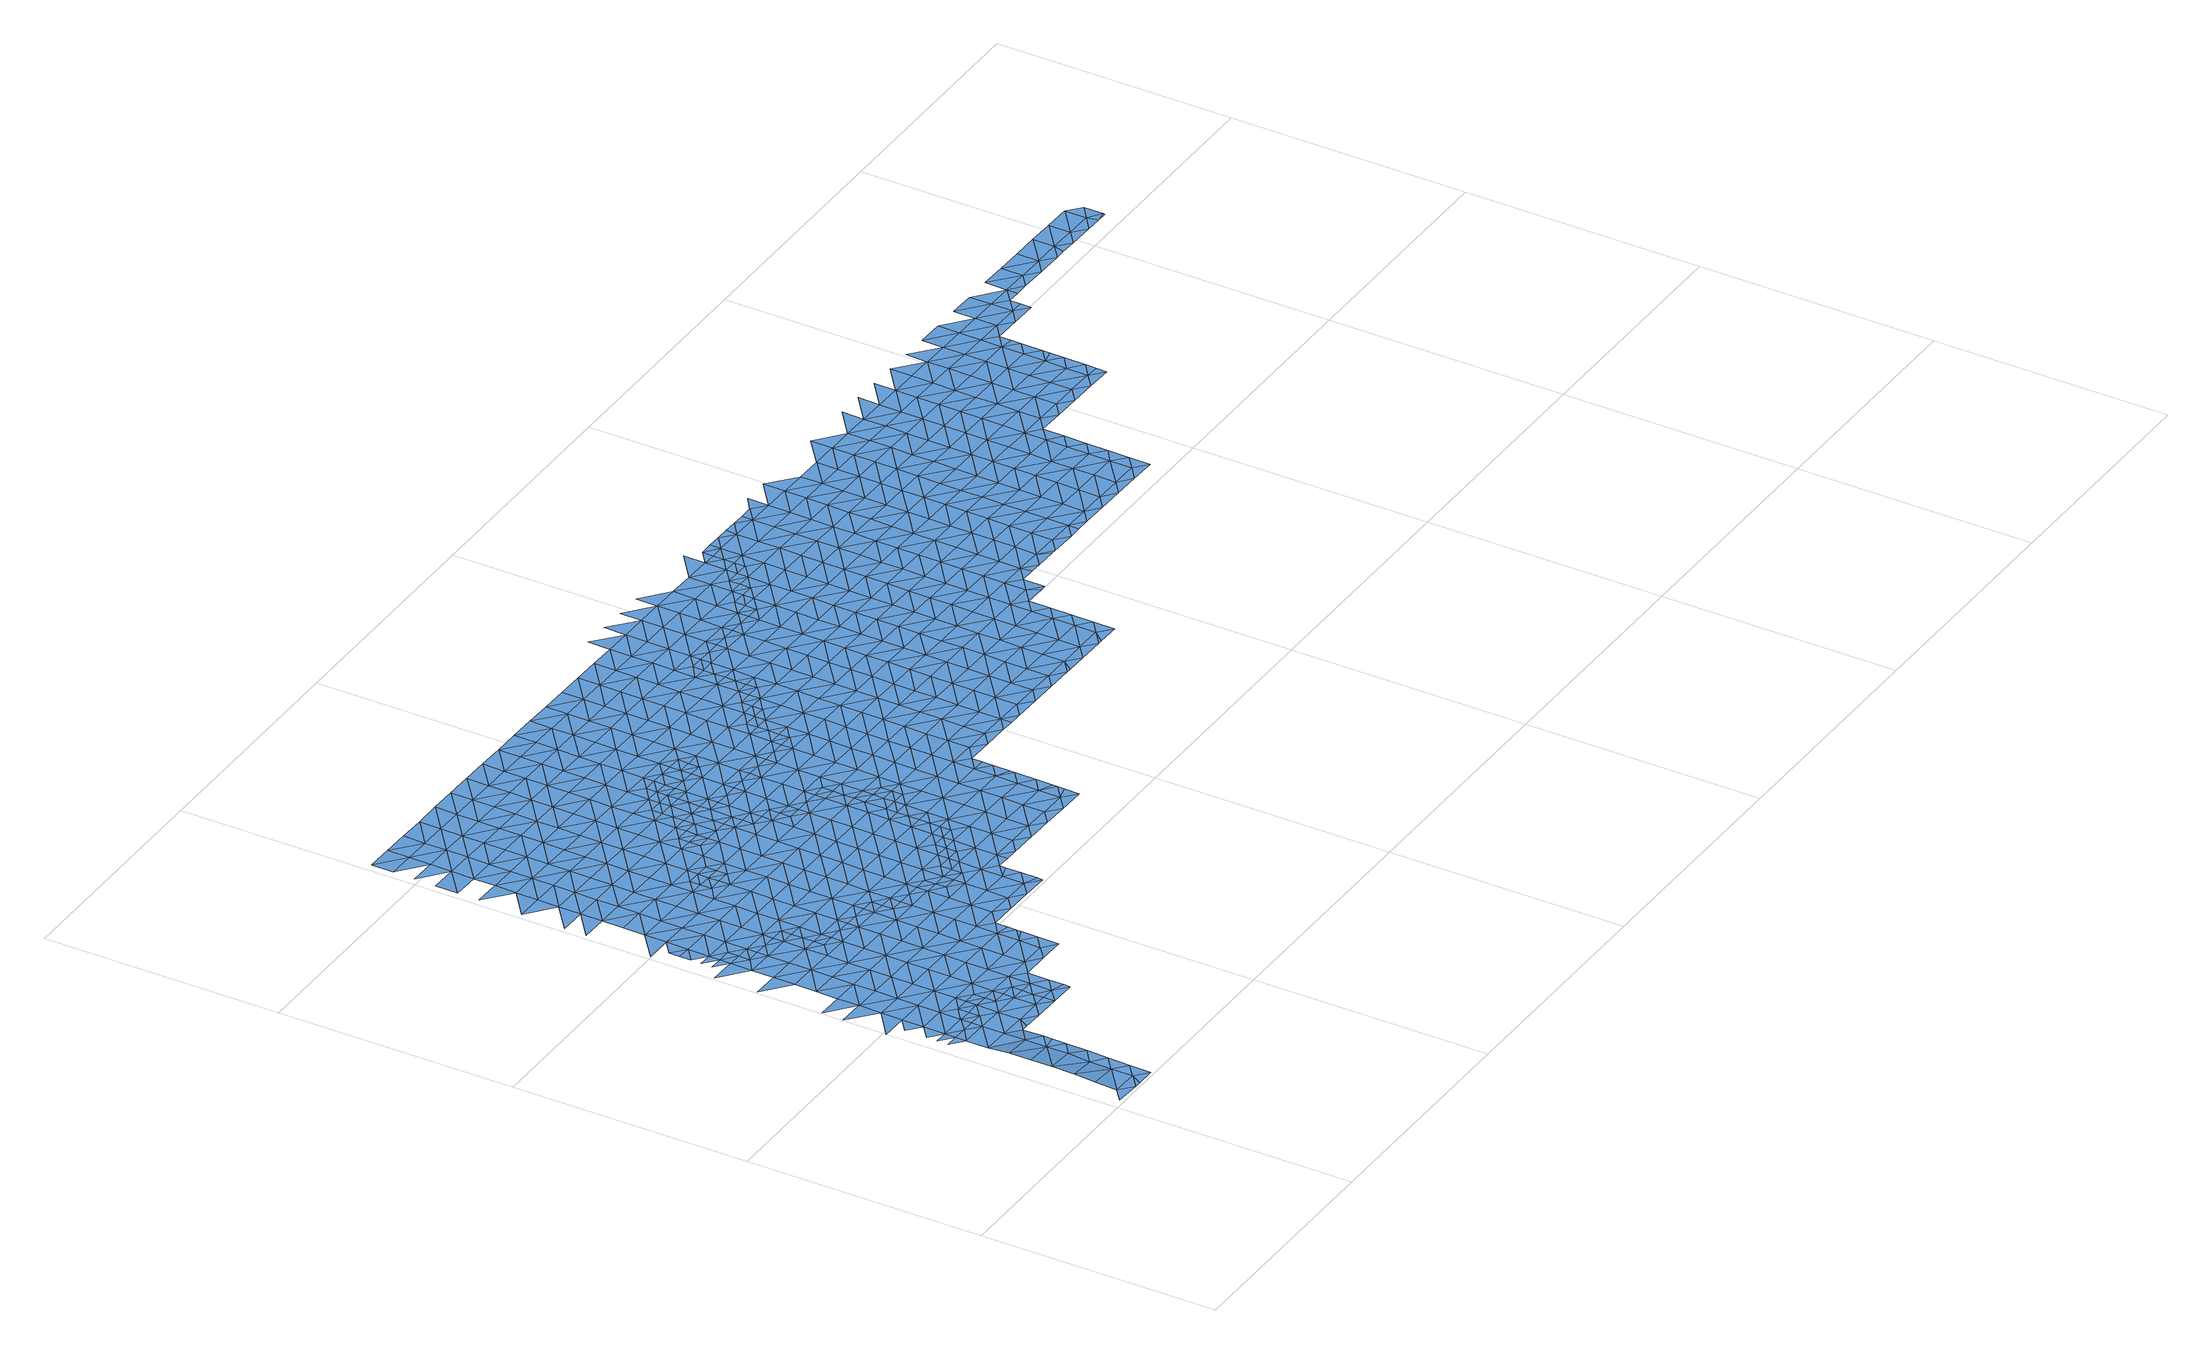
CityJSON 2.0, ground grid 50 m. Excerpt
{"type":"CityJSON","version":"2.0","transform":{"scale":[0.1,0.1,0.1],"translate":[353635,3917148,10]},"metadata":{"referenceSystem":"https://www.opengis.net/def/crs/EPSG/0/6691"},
"CityObjects":{
"waterbody1":{"type":"WaterBody","attributes":{"name":"8","class":"1140","function":"1","WaterBodyRiverFloodingRiskAttribute.description":"4","WaterBodyRiverFloodingRiskAttribute.rankOrg":"1","WaterBodyRiverFloodingRiskAttribute.adminType":"2","WaterBodyRiverFloodingRiskAttribute.scale":"L1"},"geometry":[{"type":"MultiSurface","lod":"1","boundaries":[[[0,1,2]],[[2,1,3]],[[4,3,1]],[[5,6,7]],[[5,2,6]],[[6,2,3]],[[7,8,9]],[[6,8,7]],[[4,10,3]],[[9,11,12]],[[13,3,10]],[[11,14,12]],[[6,3,13]],[[9,8,15]],[[16,6,13]],[[17,18,14]],[[8,6,16]],[[9,15,11]],[[11,17,14]],[[19,20,21]],[[22,8,16]],[[15,8,22]],[[17,23,18]],[[18,24,21]],[[11,15,25]],[[19,21,26]],[[15,22,25]],[[24,26,21]],[[25,27,11]],[[27,28,11]],[[24,18,23]],[[17,11,28]],[[29,23,17]],[[28,29,17]],[[30,26,24]],[[29,31,23]],[[32,24,23]],[[31,32,23]],[[33,31,29]],[[30,24,34]],[[34,24,32]],[[31,33,35]],[[36,34,32]],[[37,34,36]],[[38,37,36]],[[39,32,31]],[[39,31,35]],[[40,38,36]],[[36,32,41]],[[42,40,36]],[[39,43,32]],[[42,36,41]],[[42,44,40]],[[41,32,43]],[[35,45,39]],[[46,41,43]],[[47,43,39]],[[48,39,45]],[[47,39,48]],[[49,46,43]],[[47,50,43]],[[50,49,43]]]}]},
"waterbody2":{"type":"WaterBody","attributes":{"name":"8","class":"1140","function":"1","WaterBodyRiverFloodingRiskAttribute.description":"4","WaterBodyRiverFloodingRiskAttribute.rankOrg":"2","WaterBodyRiverFloodingRiskAttribute.adminType":"2","WaterBodyRiverFloodingRiskAttribute.scale":"L1"},"geometry":[{"type":"MultiSurface","lod":"1","boundaries":[[[51,19,52]],[[53,54,52]],[[19,26,52]],[[55,53,56]],[[57,56,58]],[[52,26,59]],[[30,59,26]],[[53,52,60]],[[61,58,62]],[[60,52,59]],[[60,63,53]],[[56,63,58]],[[64,65,62]],[[56,53,63]],[[30,34,59]],[[58,66,62]],[[37,38,59]],[[37,59,34]],[[60,59,38]],[[58,63,66]],[[62,67,64]],[[68,67,62]],[[64,67,69]],[[70,71,72]],[[60,73,63]],[[62,66,68]],[[60,38,74]],[[63,73,66]],[[69,75,72]],[[38,40,74]],[[73,60,74]],[[76,75,69]],[[69,67,76]],[[77,78,79]],[[40,44,74]],[[70,72,75]],[[70,80,78]],[[66,73,81]],[[68,66,82]],[[68,83,67]],[[84,85,79]],[[86,79,78]],[[44,87,74]],[[66,81,82]],[[88,44,42]],[[67,83,76]],[[80,70,75]],[[42,41,88]],[[89,86,78]],[[90,84,79]],[[80,89,78]],[[88,41,46]],[[73,74,87]],[[88,87,44]],[[90,79,86]],[[68,82,83]],[[76,91,75]],[[90,92,84]],[[87,93,73]],[[73,94,81]],[[46,49,88]],[[95,47,48]],[[48,45,95]],[[76,83,91]],[[96,86,89]],[[95,97,47]],[[73,93,94]],[[97,49,50]],[[98,75,91]],[[99,88,49]],[[80,100,89]],[[50,47,97]],[[82,81,101]],[[80,75,100]],[[95,45,102]],[[89,103,96]],[[87,88,99]],[[101,81,94]],[[101,104,82]],[[105,93,87]],[[83,104,91]],[[102,106,95]],[[75,98,100]],[[107,97,95]],[[99,49,97]],[[83,82,104]],[[106,107,95]],[[108,105,87]],[[89,109,103]],[[87,99,108]],[[93,110,94]],[[104,111,91]],[[107,112,97]],[[89,100,109]],[[97,112,99]],[[113,100,98]],[[105,110,93]],[[111,114,91]],[[114,113,98]],[[98,91,114]],[[115,103,109]],[[116,108,99]],[[101,94,110]],[[112,116,99]],[[117,118,100]],[[100,113,117]],[[101,119,104]],[[109,100,118]],[[118,120,109]],[[109,121,115]],[[120,121,109]],[[119,101,110]],[[104,122,111]],[[123,113,114]],[[124,116,112]],[[105,125,110]],[[126,104,119]],[[108,116,127]],[[105,108,125]],[[111,128,114]],[[108,127,125]],[[123,114,129]],[[104,126,122]],[[125,130,110]],[[119,110,130]],[[111,122,128]],[[131,116,124]],[[129,114,128]],[[127,116,132]],[[119,130,133]],[[126,119,134]],[[126,135,122]],[[136,129,128]],[[132,116,131]],[[125,137,130]],[[119,133,134]],[[125,127,137]],[[131,124,138]],[[128,139,136]],[[137,127,132]],[[135,126,134]],[[128,122,135]],[[140,139,128]],[[130,141,133]],[[138,142,131]],[[143,141,130]],[[132,131,142]],[[140,128,135]],[[130,137,143]],[[133,144,134]],[[145,137,132]],[[142,146,132]],[[132,146,145]],[[147,139,140]],[[148,140,135]],[[137,149,143]],[[150,137,145]],[[144,133,141]],[[135,134,144]],[[137,150,149]],[[151,148,135]],[[148,152,140]],[[140,153,147]],[[152,153,140]],[[149,154,143]],[[155,141,143]],[[135,144,151]],[[156,148,151]],[[157,154,149]],[[155,143,154]],[[144,141,155]],[[144,158,151]],[[156,151,159]],[[144,155,160]],[[161,155,154]],[[151,158,159]],[[157,161,154]],[[144,160,158]],[[162,160,155]],[[161,163,155]],[[164,159,158]],[[165,158,160]],[[163,162,155]],[[162,165,160]],[[166,164,158]],[[161,157,167]],[[166,158,165]],[[164,166,168]],[[161,169,163]],[[169,161,167]],[[170,165,162]],[[171,162,163]],[[170,162,172]],[[163,169,173]],[[174,175,176]],[[169,167,177]],[[174,178,179]],[[171,163,173]],[[172,162,171]],[[177,180,169]],[[174,176,178]],[[169,181,173]],[[182,179,178]],[[181,169,180]],[[176,183,178]],[[184,172,171]],[[181,185,173]],[[186,172,184]],[[186,187,188]],[[178,189,182]],[[183,189,178]],[[171,173,190]],[[187,186,184]],[[190,173,185]],[[191,171,190]],[[192,187,184]],[[191,193,171]],[[189,183,194]],[[183,195,194]],[[184,171,193]],[[191,190,196]],[[197,198,199]],[[198,189,194]],[[197,189,198]],[[195,200,194]],[[192,184,193]],[[201,202,203]],[[196,204,191]],[[203,199,205]],[[200,206,194]],[[194,206,198]],[[199,198,205]],[[207,208,209]],[[210,192,193]],[[209,192,210]],[[211,200,212]],[[201,203,205]],[[212,213,211]],[[211,213,214]],[[215,193,191]],[[216,217,198]],[[198,217,205]],[[207,209,210]],[[198,206,216]],[[211,218,200]],[[200,218,206]],[[219,201,205]],[[217,220,205]],[[191,204,221]],[[222,210,193]],[[214,223,211]],[[224,207,210]],[[225,206,218]],[[205,220,219]],[[215,222,193]],[[191,221,215]],[[226,227,228]],[[229,211,223]],[[221,204,230]],[[211,231,218]],[[232,225,218]],[[223,226,233]],[[229,231,211]],[[226,228,233]],[[224,210,222]],[[231,232,218]],[[229,223,233]],[[230,234,221]],[[228,235,233]],[[236,224,222]],[[237,224,236]],[[238,237,236]],[[215,221,234]],[[239,240,241]],[[234,242,215]],[[215,243,222]],[[241,238,239]],[[244,233,235]],[[233,245,229]],[[246,234,230]],[[247,232,231]],[[238,236,239]],[[222,243,236]],[[248,244,235]],[[249,240,250]],[[249,251,252]],[[229,253,231]],[[231,254,247]],[[240,239,250]],[[215,242,243]],[[245,253,229]],[[251,249,250]],[[233,244,245]],[[243,255,236]],[[236,256,239]],[[253,254,231]],[[248,257,244]],[[258,234,246]],[[259,260,261]],[[259,262,263]],[[250,264,251]],[[250,239,256]],[[259,261,262]],[[236,255,256]],[[257,265,244]],[[242,234,266]],[[242,267,243]],[[244,268,245]],[[269,258,246]],[[270,254,253]],[[271,263,272]],[[266,234,258]],[[263,262,272]],[[257,271,272]],[[250,273,264]],[[261,274,262]],[[272,265,257]],[[243,275,255]],[[250,256,273]],[[253,276,270]],[[267,242,266]],[[267,275,243]],[[268,244,265]],[[253,245,268]],[[255,275,256]],[[277,262,274]],[[278,276,253]],[[279,264,280]],[[264,273,280]],[[274,279,280]],[[272,262,277]],[[281,265,272]],[[278,253,268]],[[275,282,256]],[[256,283,273]],[[277,274,280]],[[266,258,284]],[[258,269,284]],[[283,280,273]],[[272,277,281]],[[285,276,278]],[[267,266,286]],[[287,275,267]],[[268,265,288]],[[256,282,283]],[[289,277,280]],[[266,284,286]],[[288,265,281]],[[290,278,268]],[[283,291,280]],[[284,269,292]],[[278,293,285]],[[287,267,286]],[[275,294,282]],[[287,294,275]],[[292,295,284]],[[277,296,281]],[[268,288,297]],[[289,280,291]],[[289,296,277]],[[286,284,298]],[[290,268,297]],[[298,284,295]],[[282,299,283]],[[293,278,290]],[[300,286,298]],[[301,286,300]],[[287,286,301]],[[302,291,283]],[[282,294,303]],[[288,281,304]],[[301,305,287]],[[306,293,290]],[[299,302,283]],[[304,281,296]],[[294,287,305]],[[282,303,299]],[[307,289,291]],[[308,290,297]],[[297,288,309]],[[310,294,305]],[[302,307,291]],[[309,288,304]],[[311,294,310]],[[303,294,311]],[[306,290,312]],[[289,313,296]],[[314,303,311]],[[308,297,309]],[[299,303,315]],[[315,303,314]],[[316,304,296]],[[312,290,308]],[[317,302,299]],[[289,307,313]],[[318,299,315]],[[304,319,309]],[[320,312,308]],[[321,312,320]],[[316,296,313]],[[322,321,320]],[[323,308,309]],[[302,324,307]],[[325,322,320]],[[326,322,325]],[[319,304,316]],[[299,318,317]],[[327,326,328]],[[307,329,313]],[[328,326,325]],[[318,315,330]],[[323,309,319]],[[331,325,320]],[[302,317,324]],[[332,316,313]],[[320,308,331]],[[333,328,325]],[[334,317,318]],[[307,324,329]],[[335,319,316]],[[308,323,331]],[[332,313,329]],[[318,330,334]],[[336,323,319]],[[337,325,331]],[[333,325,337]],[[338,339,317]],[[335,316,332]],[[336,331,323]],[[338,317,334]],[[330,340,334]],[[324,317,339]],[[341,342,343]],[[342,333,337]],[[341,333,342]],[[329,324,339]],[[344,332,329]],[[319,335,336]],[[345,343,342]],[[340,346,334]],[[337,347,342]],[[329,339,344]],[[331,336,348]],[[337,331,347]],[[342,349,345]],[[338,334,346]],[[338,350,339]],[[351,332,344]],[[352,346,340]],[[331,348,347]],[[335,332,353]],[[354,349,342]],[[355,344,339]],[[353,332,351]],[[336,335,353]],[[350,338,346]],[[342,347,354]],[[356,346,352]],[[348,336,357]],[[355,339,350]],[[354,358,349]],[[355,359,344]],[[336,353,357]],[[360,358,361]],[[360,349,358]],[[351,344,359]],[[356,362,346]],[[347,348,363]],[[358,364,361]],[[351,365,353]],[[348,357,363]],[[364,366,367]],[[367,361,364]],[[362,368,346]],[[354,347,369]],[[370,355,350]],[[350,346,368]],[[351,359,371]],[[347,363,369]],[[372,366,364]],[[373,366,372]],[[365,374,353]],[[351,371,365]],[[356,375,362]],[[376,354,369]],[[377,373,378]],[[358,379,364]],[[357,353,374]],[[378,373,372]],[[358,354,379]],[[370,350,368]],[[354,376,379]],[[359,355,380]],[[359,381,371]],[[363,357,382]],[[364,383,372]],[[372,384,378]],[[380,355,370]],[[382,357,374]],[[362,385,368]],[[386,383,364]],[[385,362,375]],[[369,363,387]],[[364,379,386]],[[381,359,380]],[[387,388,369]],[[389,370,368]],[[363,382,387]],[[365,371,390]],[[384,372,383]],[[376,369,388]],[[376,391,379]],[[388,391,376]],[[371,381,390]],[[368,385,392]],[[379,391,386]],[[374,365,393]],[[385,375,394]],[[395,384,383]],[[389,368,392]],[[380,370,389]],[[393,396,374]],[[397,381,380]],[[365,390,393]],[[398,387,382]],[[389,399,380]],[[382,374,396]],[[386,400,383]],[[394,401,385]],[[396,398,382]],[[385,401,392]],[[381,397,390]],[[395,383,402]],[[387,403,388]],[[386,391,404]],[[398,403,387]],[[403,391,388]],[[380,399,397]],[[383,400,402]],[[401,405,392]],[[392,406,389]],[[386,404,400]],[[397,407,390]],[[393,390,407]],[[394,408,401]],[[389,409,399]],[[391,410,404]],[[411,402,400]],[[406,392,405]],[[396,393,412]],[[412,393,407]],[[396,413,398]],[[410,391,403]],[[414,411,400]],[[409,389,406]],[[408,415,401]],[[416,407,397]],[[400,404,417]],[[398,418,403]],[[397,399,416]],[[396,412,413]],[[413,418,398]],[[404,410,417]],[[405,401,415]],[[419,415,408]],[[416,399,409]],[[420,410,403]],[[400,421,414]],[[405,422,406]],[[400,417,421]],[[423,415,419]],[[424,405,415]],[[425,407,416]],[[412,407,426]],[[412,427,413]],[[403,418,420]],[[410,428,417]],[[429,414,421]],[[409,406,422]],[[426,427,412]],[[405,424,422]],[[407,425,426]],[[409,430,416]],[[413,431,418]],[[410,420,432]],[[417,433,421]],[[427,431,413]],[[428,433,417]],[[416,430,425]],[[429,421,434]],[[409,422,435]],[[410,432,428]],[[418,436,420]],[[424,415,437]],[[415,423,437]],[[438,426,425]],[[409,435,430]],[[421,433,434]],[[437,439,424]],[[420,440,432]],[[422,424,439]],[[441,435,422]],[[442,427,426]],[[436,440,420]],[[423,443,437]],[[418,431,436]],[[425,430,438]],[[432,444,428]],[[445,434,446]],[[445,447,448]],[[449,431,427]],[[441,422,439]],[[434,433,446]],[[442,426,438]],[[441,450,435]],[[428,444,433]],[[442,449,427]],[[447,445,446]],[[443,451,437]],[[452,438,430]],[[431,453,436]],[[432,440,444]],[[430,435,452]],[[454,451,443]],[[452,435,450]],[[439,437,455]],[[447,446,456]],[[452,457,438]],[[438,458,442]],[[431,449,453]],[[459,456,446]],[[433,444,460]],[[446,433,459]],[[461,451,454]],[[437,451,455]],[[440,436,462]],[[459,433,460]],[[441,439,463]],[[436,453,462]],[[462,464,440]],[[463,439,455]],[[450,441,463]],[[444,440,464]],[[438,457,458]],[[463,465,450]],[[466,455,451]],[[444,467,460]],[[459,468,456]],[[449,442,469]],[[468,470,471]],[[471,456,468]],[[451,461,466]],[[442,458,469]],[[467,444,464]],[[452,450,472]],[[452,473,457]],[[453,449,474]],[[466,475,455]],[[455,475,463]],[[476,470,468]],[[472,450,465]],[[472,473,452]],[[474,477,453]],[[478,479,460]],[[457,473,458]],[[449,469,474]],[[480,465,463]],[[462,453,477]],[[460,467,478]],[[459,460,479]],[[459,481,468]],[[480,463,475]],[[477,482,462]],[[479,481,459]],[[458,483,469]],[[476,468,484]],[[464,462,482]],[[481,484,468]],[[485,465,480]],[[486,474,469]],[[482,487,464]],[[472,465,485]],[[483,458,473]],[[467,464,487]],[[486,469,483]],[[488,472,485]],[[472,489,473]],[[481,490,484]],[[478,467,491]],[[478,492,479]],[[493,484,490]],[[477,474,494]],[[495,493,490]],[[494,474,486]],[[477,496,482]],[[467,487,491]],[[473,497,483]],[[494,496,477]],[[498,499,500]],[[479,501,481]],[[498,495,490]],[[500,495,498]],[[472,488,489]],[[485,502,488]],[[482,503,487]],[[478,491,492]],[[481,501,490]],[[496,503,482]],[[504,499,498]],[[502,505,488]],[[473,489,497]],[[506,491,487]],[[479,492,501]],[[486,483,507]],[[508,498,490]],[[488,509,489]],[[507,483,497]],[[507,510,486]],[[511,506,487]],[[488,505,509]],[[511,487,503]],[[504,498,512]],[[494,486,510]],[[490,501,513]],[[514,497,489]],[[509,514,489]],[[490,513,508]],[[496,494,515]],[[512,498,508]],[[492,491,516]],[[517,507,497]],[[515,494,510]],[[501,492,516]],[[518,514,509]],[[519,511,503]],[[491,506,516]],[[501,520,513]],[[503,496,521]],[[516,520,501]],[[522,512,508]],[[521,519,503]],[[519,506,511]],[[517,497,514]],[[496,515,521]],[[517,523,507]],[[524,514,518]],[[510,507,523]],[[525,526,513]],[[527,515,510]],[[522,508,528]],[[525,513,520]],[[506,529,516]],[[508,513,526]],[[524,530,514]],[[527,521,515]],[[531,517,514]],[[532,510,523]],[[508,526,528]],[[506,519,533]],[[530,531,514]],[[527,510,532]],[[529,506,533]],[[520,516,529]],[[521,534,519]],[[520,535,525]],[[529,535,520]],[[536,528,526]],[[524,537,530]],[[538,532,523]],[[539,526,525]],[[519,540,533]],[[523,517,541]],[[521,527,534]],[[534,540,519]],[[535,539,525]],[[542,536,526]],[[541,517,531]],[[537,543,530]],[[533,544,529]],[[538,523,541]],[[527,532,538]],[[545,533,540]],[[546,530,543]],[[530,547,531]],[[548,526,539]],[[542,526,548]],[[534,527,549]],[[544,533,545]],[[549,527,538]],[[535,529,550]],[[535,551,539]],[[547,530,546]],[[552,542,548]],[[547,553,531]],[[550,529,544]],[[550,551,535]],[[554,538,541]],[[543,555,546]],[[541,531,553]],[[556,548,539]],[[534,549,557]],[[540,534,558]],[[553,554,541]],[[558,534,557]],[[545,540,558]],[[559,544,545]],[[551,556,539]],[[538,560,549]],[[561,547,546]],[[562,557,549]],[[544,563,550]],[[545,558,559]],[[560,538,554]],[[546,555,561]],[[547,564,553]],[[565,551,550]],[[566,561,555]],[[567,548,556]],[[568,558,557]],[[563,544,559]],[[563,565,550]],[[569,556,551]],[[549,560,562]],[[547,561,564]],[[558,570,559]],[[565,569,551]],[[554,553,571]],[[568,557,562]],[[568,570,558]],[[561,566,572]],[[554,573,560]],[[574,567,556]],[[575,563,559]],[[553,564,571]],[[569,574,556]],[[576,564,561]],[[572,576,561]],[[573,554,571]],[[560,577,562]],[[563,578,565]],[[579,571,564]],[[575,559,570]],[[565,578,569]],[[560,573,577]],[[568,562,580]],[[579,564,576]],[[572,581,576]],[[563,575,578]],[[562,577,580]],[[580,582,568]],[[568,583,570]],[[573,571,584]],[[584,571,579]],[[584,585,573]],[[569,578,586]],[[574,569,587]],[[577,573,585]],[[581,588,576]],[[589,580,577]],[[587,569,586]],[[568,582,583]],[[585,589,577]],[[575,570,590]],[[575,591,578]],[[592,584,579]],[[570,583,590]],[[579,576,593]],[[578,594,586]],[[595,588,581]],[[593,576,588]],[[582,580,596]],[[591,575,590]],[[584,597,585]],[[580,589,596]],[[586,598,587]],[[592,579,593]],[[583,582,599]],[[594,578,591]],[[594,598,586]],[[599,582,596]],[[599,600,583]],[[590,583,600]],[[584,592,597]],[[588,601,593]],[[589,585,602]],[[590,603,591]],[[604,601,588]],[[588,595,604]],[[603,594,591]],[[585,597,602]],[[605,587,598]],[[593,606,592]],[[596,589,607]],[[590,600,608]],[[607,589,602]],[[592,606,597]],[[599,609,600]],[[590,608,603]],[[594,610,598]],[[599,596,609]],[[603,610,594]],[[604,595,611]],[[606,593,601]],[[612,602,597]],[[609,596,607]],[[613,608,600]],[[605,598,614]],[[602,615,607]],[[613,600,609]],[[616,604,611]],[[604,617,601]],[[618,603,608]],[[597,606,612]],[[614,598,610]],[[601,617,606]],[[618,610,603]],[[615,602,612]],[[619,609,607]],[[620,608,613]],[[617,604,616]],[[618,608,620]],[[606,621,612]],[[622,607,615]],[[611,623,616]],[[617,621,606]],[[609,624,613]],[[619,607,622]],[[614,610,625]],[[612,626,615]],[[627,617,616]],[[610,618,625]],[[625,628,614]],[[616,623,627]],[[609,619,624]],[[612,621,629]],[[620,613,630]],[[620,631,618]],[[617,632,621]],[[630,613,624]],[[612,629,626]],[[617,627,632]],[[622,633,619]],[[614,628,634]],[[622,615,633]],[[621,635,629]],[[625,618,631]],[[615,626,633]],[[621,632,635]],[[620,630,631]],[[619,636,624]],[[635,637,629]],[[629,637,626]],[[638,636,619]],[[628,625,639]],[[638,619,633]],[[640,630,624]],[[639,625,631]],[[639,641,628]],[[626,642,633]],[[641,643,628]],[[626,637,642]],[[630,644,631]],[[640,624,636]],[[642,645,633]],[[646,638,633]],[[631,647,639]],[[644,630,640]],[[644,647,631]],[[638,646,636]],[[648,641,639]],[[633,645,646]],[[642,649,645]],[[646,650,636]],[[640,636,650]],[[651,644,640]],[[648,639,647]],[[649,652,645]],[[653,646,645]],[[651,640,650]],[[644,654,647]],[[641,648,655]],[[651,654,644]],[[653,650,646]],[[656,648,647]],[[657,652,649]],[[653,645,652]],[[653,658,650]],[[647,654,656]],[[659,660,648]],[[651,661,654]],[[659,648,656]],[[651,650,661]],[[662,653,652]],[[661,650,658]],[[657,662,652]],[[661,663,654]],[[654,664,656]],[[665,658,653]],[[662,665,653]],[[656,666,659]],[[664,654,663]],[[664,666,656]],[[666,660,659]],[[657,667,662]],[[665,668,658]],[[661,658,669]],[[669,658,668]],[[670,664,663]],[[671,662,667]],[[663,661,670]],[[665,662,671]],[[670,661,669]],[[665,672,668]],[[673,669,668]],[[666,664,674]],[[675,676,666]],[[667,677,671]],[[665,671,672]],[[664,670,674]],[[678,670,669]],[[675,666,674]],[[668,672,673]],[[677,679,671]],[[680,672,671]],[[681,669,673]],[[680,671,679]],[[682,673,672]],[[680,682,672]],[[674,670,678]],[[683,675,674]],[[669,681,678]],[[684,681,673]],[[685,684,673]],[[685,673,682]],[[686,687,675]],[[683,674,678]],[[688,678,681]],[[684,688,681]],[[686,675,683]],[[689,683,678]],[[690,678,688]],[[691,687,686]],[[678,690,689]],[[692,686,683]],[[692,683,689]],[[693,691,686]],[[693,686,692]],[[689,694,692]],[[692,695,693]],[[695,692,694]],[[696,697,693]],[[693,695,696]],[[695,694,698]],[[699,697,696]],[[698,700,695]],[[696,695,701]],[[701,695,700]],[[699,696,702]],[[696,701,702]],[[701,703,702]],[[702,703,704]],[[704,705,702]],[[706,702,705]],[[707,705,704]],[[708,706,705]],[[709,708,705]],[[709,705,707]],[[710,709,707]],[[711,708,709]],[[710,712,709]],[[709,713,711]],[[714,712,710]],[[709,712,713]],[[712,714,715]],[[716,712,715]],[[712,717,713]],[[716,717,712]],[[715,718,716]],[[719,716,718]],[[716,720,717]],[[719,720,716]],[[719,718,721]],[[719,721,722]],[[723,720,719]],[[722,721,724]],[[719,722,723]]]}]},
"waterbody3":{"type":"WaterBody","attributes":{"name":"8","class":"1140","function":"1","WaterBodyRiverFloodingRiskAttribute.description":"4","WaterBodyRiverFloodingRiskAttribute.rankOrg":"1","WaterBodyRiverFloodingRiskAttribute.adminType":"2","WaterBodyRiverFloodingRiskAttribute.scale":"L1"},"geometry":[{"type":"MultiSurface","lod":"1","boundaries":[[[725,84,726]],[[727,728,729]],[[728,726,729]],[[730,727,729]],[[84,92,726]],[[729,731,730]],[[732,733,731]],[[92,734,726]],[[735,92,90]],[[726,736,729]],[[90,86,735]],[[735,86,96]],[[735,734,92]],[[729,736,731]],[[96,103,735]],[[726,734,736]],[[731,737,732]],[[738,734,735]],[[103,738,735]],[[739,740,741]],[[737,731,736]],[[732,742,743]],[[744,742,732]],[[744,732,737]],[[745,739,746]],[[734,747,736]],[[103,115,738]],[[741,743,742]],[[748,734,738]],[[736,747,737]],[[749,750,746]],[[741,751,739]],[[113,123,117]],[[115,121,738]],[[734,748,747]],[[752,750,749]],[[741,742,753]],[[118,117,754]],[[117,123,754]],[[744,737,755]],[[121,756,738]],[[754,757,118]],[[751,758,739]],[[759,748,738]],[[755,737,747]],[[741,753,751]],[[120,118,757]],[[760,761,752]],[[746,739,758]],[[746,762,749]],[[121,120,757]],[[123,129,754]],[[756,759,738]],[[763,753,742]],[[757,756,121]],[[764,747,748]],[[765,766,767]],[[744,755,768]],[[742,744,763]],[[749,769,752]],[[770,767,766]],[[763,744,768]],[[747,764,755]],[[746,758,762]],[[763,771,753]],[[753,772,751]],[[773,774,754]],[[774,756,757]],[[766,775,776]],[[754,129,773]],[[771,772,753]],[[748,759,764]],[[769,749,762]],[[760,752,769]],[[777,765,760]],[[757,754,774]],[[751,772,758]],[[755,778,768]],[[773,129,136]],[[769,777,760]],[[779,778,755]],[[778,763,768]],[[756,780,759]],[[781,782,783]],[[784,762,758]],[[755,764,779]],[[785,766,765]],[[783,782,775]],[[772,786,758]],[[777,787,765]],[[136,139,773]],[[783,788,781]],[[789,771,763]],[[790,756,774]],[[784,769,762]],[[787,785,765]],[[759,791,764]],[[139,792,773]],[[756,790,780]],[[784,758,786]],[[764,791,779]],[[789,763,778]],[[773,793,774]],[[794,783,775]],[[795,777,769]],[[789,796,771]],[[771,797,772]],[[784,798,769]],[[775,766,794]],[[791,759,780]],[[796,797,771]],[[774,793,790]],[[147,792,139]],[[798,795,769]],[[778,779,799]],[[795,787,777]],[[794,766,785]],[[800,786,772]],[[801,788,783]],[[802,789,778]],[[803,778,799]],[[773,792,793]],[[797,800,772]],[[800,784,786]],[[799,779,804]],[[790,805,780]],[[779,791,804]],[[778,803,802]],[[801,783,794]],[[147,153,792]],[[787,806,785]],[[801,807,788]],[[808,791,780]],[[809,806,787]],[[810,796,789]],[[790,793,811]],[[784,812,798]],[[809,787,795]],[[813,789,802]],[[814,794,785]],[[799,804,815]],[[805,808,780]],[[156,816,148]],[[790,811,805]],[[152,816,153]],[[817,792,153]],[[152,148,816]],[[818,795,798]],[[804,819,815]],[[784,800,812]],[[793,792,817]],[[794,820,801]],[[813,802,821]],[[804,791,808]],[[810,789,813]],[[797,796,810]],[[822,811,793]],[[814,785,806]],[[823,800,797]],[[817,153,816]],[[824,809,795]],[[798,812,825]],[[156,159,816]],[[826,822,793]],[[801,827,807]],[[804,828,819]],[[821,829,813]],[[830,805,811]],[[828,804,808]],[[793,817,826]],[[831,812,800]],[[798,825,818]],[[809,824,806]],[[797,810,832]],[[794,814,820]],[[816,833,817]],[[823,831,800]],[[829,834,813]],[[831,825,812]],[[824,795,818]],[[797,832,823]],[[827,801,820]],[[805,835,808]],[[836,837,829]],[[806,838,814]],[[836,819,837]],[[819,828,837]],[[816,159,833]],[[830,835,805]],[[839,826,817]],[[811,822,830]],[[808,835,828]],[[840,818,825]],[[837,834,829]],[[833,841,817]],[[842,832,810]],[[838,806,824]],[[810,813,843]],[[844,820,814]],[[159,164,833]],[[845,822,826]],[[813,834,843]],[[846,844,814]],[[832,842,823]],[[835,847,828]],[[828,848,837]],[[846,814,838]],[[825,831,840]],[[164,168,833]],[[818,849,824]],[[839,845,826]],[[820,850,827]],[[817,841,839]],[[851,849,818]],[[810,843,842]],[[822,852,830]],[[844,850,820]],[[851,818,840]],[[837,853,834]],[[848,828,847]],[[854,841,833]],[[166,165,170]],[[855,168,166]],[[838,824,849]],[[843,834,175]],[[856,823,842]],[[830,857,835]],[[858,840,831]],[[838,859,846]],[[831,823,860]],[[166,170,855]],[[833,168,861]],[[857,847,835]],[[174,179,843]],[[843,179,842]],[[174,843,175]],[[822,845,852]],[[860,858,831]],[[858,851,840]],[[837,848,853]],[[823,856,860]],[[175,834,853]],[[168,855,861]],[[170,172,855]],[[854,862,841]],[[838,849,859]],[[857,830,852]],[[833,861,854]],[[179,863,842]],[[839,841,862]],[[839,864,845]],[[865,866,846]],[[867,856,842]],[[176,175,853]],[[186,188,855]],[[855,188,861]],[[868,850,844]],[[851,869,849]],[[855,172,186]],[[846,859,865]],[[844,846,866]],[[870,871,847]],[[863,867,842]],[[870,847,857]],[[845,872,852]],[[856,867,860]],[[848,847,871]],[[853,183,176]],[[851,858,873]],[[864,839,862]],[[188,874,861]],[[863,179,182]],[[861,875,854]],[[852,876,857]],[[851,873,869]],[[853,848,877]],[[859,878,865]],[[844,866,868]],[[867,879,860]],[[874,875,861]],[[859,849,878]],[[872,845,864]],[[872,876,852]],[[877,848,871]],[[853,877,183]],[[880,862,854]],[[182,189,863]],[[879,881,860]],[[857,876,870]],[[882,873,858]],[[849,869,878]],[[874,188,187]],[[865,883,866]],[[858,860,881]],[[189,197,863]],[[197,199,863]],[[863,199,867]],[[884,864,862]],[[885,871,870]],[[882,869,873]],[[195,183,877]],[[886,868,866]],[[202,879,867]],[[880,884,862]],[[865,878,883]],[[187,209,874]],[[871,213,877]],[[203,202,867]],[[854,875,880]],[[882,858,881]],[[867,199,203]],[[208,875,874]],[[870,876,887]],[[200,195,877]],[[209,187,192]],[[888,866,883]],[[209,208,874]],[[212,200,877]],[[885,870,887]],[[871,885,213]],[[212,877,213]],[[889,876,872]],[[890,891,869]],[[872,864,892]],[[879,893,881]],[[890,869,882]],[[866,888,886]],[[893,879,202]],[[878,869,891]],[[878,894,883]],[[892,864,884]],[[895,887,876]],[[896,875,208]],[[214,213,885]],[[889,872,892]],[[893,202,201]],[[885,887,227]],[[897,890,882]],[[880,875,898]],[[888,883,894]],[[899,881,893]],[[878,891,894]],[[896,208,207]],[[900,886,888]],[[882,881,897]],[[898,875,896]],[[226,223,885]],[[226,885,227]],[[901,892,884]],[[214,885,223]],[[876,889,895]],[[201,902,893]],[[227,887,895]],[[884,880,903]],[[881,899,897]],[[890,904,891]],[[216,905,217]],[[906,888,894]],[[216,206,905]],[[903,880,898]],[[207,237,896]],[[902,201,219]],[[206,225,905]],[[905,907,217]],[[900,888,906]],[[899,893,908]],[[228,227,895]],[[220,907,219]],[[237,207,224]],[[237,238,896]],[[893,902,908]],[[220,217,907]],[[890,897,904]],[[904,909,891]],[[891,910,894]],[[901,884,903]],[[911,895,889]],[[898,896,238]],[[225,232,905]],[[910,906,894]],[[889,892,911]],[[240,903,898]],[[235,228,895]],[[241,240,898]],[[899,912,897]],[[219,907,913]],[[911,892,901]],[[898,238,241]],[[914,912,899]],[[910,891,909]],[[899,908,914]],[[915,235,895]],[[916,904,897]],[[917,914,908]],[[918,905,232]],[[919,913,907]],[[920,900,906]],[[249,252,903]],[[903,252,901]],[[903,240,249]],[[915,895,911]],[[912,916,897]],[[921,920,906]],[[247,918,232]],[[904,916,909]],[[907,905,922]],[[252,260,901]],[[906,910,921]],[[922,905,918]],[[911,901,260]],[[917,923,914]],[[248,235,915]],[[919,907,922]],[[259,263,911]],[[911,263,915]],[[259,911,260]],[[247,254,918]],[[923,924,914]],[[271,248,915]],[[925,921,910]],[[914,924,912]],[[926,909,916]],[[260,252,927]],[[928,919,922]],[[910,909,925]],[[252,251,927]],[[915,263,271]],[[271,257,248]],[[254,929,918]],[[261,260,927]],[[909,926,925]],[[930,928,922]],[[912,931,916]],[[251,279,927]],[[924,923,932]],[[264,279,251]],[[279,261,927]],[[920,921,933]],[[270,929,254]],[[934,930,922]],[[922,918,934]],[[912,924,935]],[[921,925,933]],[[932,936,924]],[[926,916,931]],[[918,929,934]],[[274,261,279]],[[912,935,931]],[[937,925,926]],[[920,933,938]],[[270,276,929]],[[936,939,924]],[[934,940,930]],[[941,926,931]],[[942,940,936]],[[942,930,940]],[[925,943,933]],[[935,924,939]],[[276,944,929]],[[937,943,925]],[[929,944,934]],[[940,939,936]],[[926,941,937]],[[933,943,938]],[[285,944,276]],[[944,945,934]],[[934,946,940]],[[935,939,947]],[[931,935,948]],[[945,946,934]],[[948,949,931]],[[940,946,939]],[[935,947,948]],[[941,949,937]],[[941,931,949]],[[938,943,950]],[[285,293,944]],[[946,951,939]],[[949,952,937]],[[951,953,939]],[[293,954,944]],[[952,955,937]],[[955,950,943]],[[947,953,948]],[[944,956,945]],[[947,939,953]],[[943,937,955]],[[957,946,945]],[[948,958,949]],[[954,293,306]],[[956,944,954]],[[956,957,945]],[[949,958,952]],[[948,953,959]],[[950,955,960]],[[306,312,954]],[[957,961,946]],[[962,953,951]],[[948,959,958]],[[951,946,961]],[[952,963,955]],[[321,322,954]],[[321,954,312]],[[961,962,951]],[[956,954,322]],[[964,952,958]],[[955,963,960]],[[953,965,959]],[[326,327,956]],[[326,956,322]],[[962,965,953]],[[957,956,327]],[[952,964,963]],[[958,959,966]],[[958,967,964]],[[960,963,968]],[[969,970,957]],[[970,962,961]],[[957,327,969]],[[959,965,966]],[[961,957,970]],[[969,327,328]],[[971,965,962]],[[958,966,967]],[[963,964,972]],[[328,341,969]],[[972,973,963]],[[964,967,972]],[[962,970,974]],[[968,963,973]],[[341,328,333]],[[341,343,969]],[[969,343,970]],[[966,965,971]],[[962,974,971]],[[343,975,970]],[[970,976,974]],[[966,971,977]],[[967,966,978]],[[976,971,974]],[[978,966,977]],[[972,967,978]],[[345,975,343]],[[979,973,972]],[[976,970,975]],[[980,977,971]],[[981,979,972]],[[981,972,978]],[[976,980,971]],[[345,349,975]],[[349,360,975]],[[977,982,978]],[[360,361,975]],[[975,361,976]],[[983,977,980]],[[361,367,976]],[[366,980,976]],[[367,366,976]],[[981,978,982]],[[977,983,982]],[[373,377,980]],[[373,980,366]],[[984,985,981]],[[983,980,377]],[[981,982,984]],[[979,981,985]],[[983,986,982]],[[986,984,982]],[[983,377,987]],[[987,377,378]],[[983,987,986]],[[988,985,984]],[[986,989,984]],[[378,384,987]],[[989,988,984]],[[990,985,988]],[[384,991,987]],[[987,992,986]],[[991,384,395]],[[987,991,992]],[[989,986,993]],[[395,402,991]],[[993,986,992]],[[988,989,994]],[[995,988,994]],[[991,996,992]],[[989,993,994]],[[991,402,996]],[[996,997,992]],[[992,998,993]],[[402,411,996]],[[993,999,994]],[[411,414,996]],[[998,999,993]],[[999,1000,994]],[[992,997,998]],[[996,1001,997]],[[1001,996,414]],[[414,429,1001]],[[1002,999,998]],[[997,1001,1003]],[[998,997,1002]],[[429,434,1001]],[[1002,997,1003]],[[1004,1005,999]],[[445,448,1001]],[[1001,448,1003]],[[1001,434,445]],[[1004,999,1002]],[[448,1006,1003]],[[1002,1007,1004]],[[1002,1003,1007]],[[448,447,1006]],[[1007,1003,1006]],[[447,456,1006]],[[1008,1004,1007]],[[456,471,1006]],[[471,470,1006]],[[1006,470,1007]],[[470,1009,1007]],[[1007,1009,1008]],[[476,1009,470]],[[1009,1010,1008]],[[1010,1011,1008]],[[476,493,1009]],[[484,493,476]],[[493,495,1009]],[[1010,1009,495]],[[500,499,1010]],[[500,1010,495]]]}]},
"waterbody4":{"type":"WaterBody","attributes":{"name":"8","class":"1140","function":"1","WaterBodyRiverFloodingRiskAttribute.description":"4","WaterBodyRiverFloodingRiskAttribute.rankOrg":"2","WaterBodyRiverFloodingRiskAttribute.adminType":"2","WaterBodyRiverFloodingRiskAttribute.scale":"L1"},"geometry":[{"type":"MultiSurface","lod":"1","boundaries":[[[821,803,1012]],[[803,799,1012]],[[829,821,836]],[[836,821,1012]],[[799,815,1012]],[[1012,819,836]],[[802,803,821]],[[815,819,1012]]]}]},
"waterbody5":{"type":"WaterBody","attributes":{"name":"8","class":"1140","function":"1","WaterBodyRiverFloodingRiskAttribute.description":"4","WaterBodyRiverFloodingRiskAttribute.rankOrg":"2","WaterBodyRiverFloodingRiskAttribute.adminType":"2","WaterBodyRiverFloodingRiskAttribute.scale":"L1"},"geometry":[{"type":"MultiSurface","lod":"1","boundaries":[[[908,902,917]],[[219,913,902]],[[917,902,1013]],[[923,919,1014]],[[1014,919,928]],[[928,930,1014]],[[930,942,1014]],[[1013,923,917]],[[923,1013,919]],[[913,919,1013]],[[902,913,1013]],[[942,936,1014]],[[1014,936,932]],[[932,923,1014]]]}]}
},
"vertices":[
[23,8,11],[80,7,9],[52,31,10],[108,30,9],[95,7,9],[52,77,12],[109,76,9],[53,123,14],[110,123,9],[54,170,15],[136,7,9],[111,215,11],[55,216,14],[137,53,9],[55,262,14],[111,169,12],[138,99,9],[112,261,11],[56,308,9],[57,378,9],[29,378,9],[57,355,9],[139,145,10],[113,307,9],[114,354,9],[139,191,11],[86,377,9],[140,220,11],[140,238,11],[141,284,9],[114,377,9],[170,306,9],[170,353,9],[156,284,9],[142,376,9],[198,283,9],[171,399,9],[143,399,9],[143,422,9],[227,306,9],[172,422,9],[199,375,9],[200,398,9],[227,352,9],[200,422,9],[255,282,9],[228,375,9],[255,328,9],[255,305,9],[256,374,9],[256,351,9],
[29,401,9],[58,401,9],[58,447,9],[30,424,9],[30,471,9],[59,493,9],[2,494,9],[60,539,9],[114,400,9],[115,446,9],[4,587,9],[61,586,9],[116,492,9],[61,632,9],[5,633,9],[117,538,9],[118,631,9],[118,585,9],[62,678,9],[64,770,9],[7,771,9],[63,724,9],[173,491,9],[172,445,9],[120,723,9],[119,677,9],[8,864,9],[64,817,9],[65,863,9],[121,770,9],[174,538,9],[174,584,9],[175,630,9],[66,886,9],[37,886,9],[93,839,9],[229,444,9],[228,398,9],[121,816,9],[94,862,9],[176,676,9],[94,886,9],[230,490,9],[230,537,9],[283,305,9],[122,839,9],[284,351,9],[177,722,9],[285,397,9],[177,769,9],[231,583,9],[311,281,9],[150,838,9],[232,629,9],[286,489,9],[312,295,9],[312,327,9],[286,443,9],[178,815,9],[287,536,9],[233,675,9],[313,373,9],[205,745,9],[233,721,9],[178,838,9],[342,396,9],[206,768,9],[206,791,9],[288,582,9],[206,814,9],[207,837,9],[289,674,9],[234,745,9],[370,373,9],[343,489,9],[289,628,9],[342,442,9],[290,721,9],[262,744,9],[344,535,9],[398,395,9],[399,441,9],[345,581,9],[345,627,9],[346,673,9],[290,744,9],[400,488,9],[426,372,9],[319,743,9],[347,720,9],[401,580,9],[427,418,9],[401,534,9],[402,626,9],[428,464,9],[428,454,9],[347,743,9],[375,696,9],[429,510,9],[428,482,9],[403,672,9],[375,719,9],[376,742,9],[457,533,9],[458,579,9],[403,696,9],[485,509,9],[460,672,9],[432,695,9],[459,625,9],[514,532,9],[516,624,9],[515,578,9],[460,695,9],[488,648,9],[488,671,9],[542,508,9],[488,694,9],[571,531,9],[516,648,9],[572,623,9],[544,647,9],[572,577,9],[382,1135,9],[382,1112,9],[410,1112,9],[599,507,9],[410,1135,9],[382,1158,9],[599,518,9],[600,554,9],[411,1158,9],[438,1111,9],[573,670,9],[600,586,9],[545,670,9],[574,693,9],[545,693,9],[439,1157,9],[600,600,9],[629,623,9],[602,692,9],[630,669,9],[467,1134,9],[467,1111,9],[629,599,9],[440,1180,9],[468,1180,9],[440,1203,9],[495,1110,9],[469,1249,9],[441,1250,9],[440,1227,9],[657,599,9],[469,1226,9],[496,1156,9],[631,738,9],[603,739,9],[602,715,9],[631,715,9],[523,1087,9],[495,1087,9],[494,1064,9],[523,1063,9],[687,668,9],[496,1179,9],[497,1203,9],[524,1133,9],[497,1249,9],[497,1226,9],[686,622,9],[687,714,9],[551,1063,9],[659,738,9],[524,1156,9],[551,1040,9],[550,1017,9],[579,1016,9],[580,1086,9],[714,598,9],[581,1132,9],[553,1155,9],[579,1039,9],[743,621,9],[607,1016,9],[688,760,9],[660,761,9],[660,784,9],[689,806,9],[661,830,9],[661,807,9],[743,667,9],[744,713,9],[636,1038,9],[637,1085,9],[771,597,9],[581,1155,9],[636,1015,9],[661,853,9],[690,853,9],[690,876,9],[662,876,9],[637,1131,9],[609,1155,9],[745,759,9],[746,806,9],[664,1015,9],[799,620,9],[663,946,9],[662,923,9],[691,922,9],[691,945,9],[663,969,9],[718,875,9],[693,1038,9],[800,666,9],[801,712,9],[693,1084,9],[827,596,9],[638,1154,9],[664,992,9],[692,991,9],[746,852,9],[719,922,9],[802,758,9],[666,1154,9],[748,944,9],[694,1130,9],[719,898,9],[747,898,9],[749,990,9],[803,805,9],[803,851,9],[856,619,9],[695,1153,9],[857,665,9],[858,711,9],[749,1037,9],[805,943,9],[751,1129,9],[804,897,9],[884,595,9],[723,1153,9],[859,758,9],[885,626,9],[806,990,9],[750,1083,9],[885,642,9],[860,850,9],[885,652,9],[886,688,9],[861,896,9],[859,804,9],[806,1036,9],[887,734,9],[751,1152,9],[862,942,9],[808,1128,9],[807,1082,9],[887,744,9],[887,780,9],[780,1152,9],[862,989,9],[888,803,9],[888,826,9],[863,1035,9],[918,895,9],[917,849,9],[864,1081,9],[809,1174,9],[780,1175,9],[781,1198,9],[865,1127,9],[918,941,9],[809,1221,9],[781,1221,9],[781,1244,9],[810,1244,9],[919,988,9],[945,825,9],[865,1173,9],[920,1034,9],[838,1243,9],[974,848,9],[921,1080,9],[921,1126,9],[866,1220,9],[974,894,9],[975,941,9],[1002,825,9],[838,1266,9],[867,1266,9],[839,1289,9],[976,987,9],[867,1289,9],[1030,847,9],[923,1219,9],[922,1173,9],[896,1289,9],[1031,893,9],[977,1033,9],[1031,824,9],[977,1079,9],[924,1265,9],[1032,940,9],[1058,824,9],[978,1125,9],[924,1311,9],[1033,986,9],[896,1312,9],[896,1335,9],[1087,846,9],[979,1172,9],[925,1357,9],[1034,1078,9],[897,1381,9],[897,1358,9],[1088,892,9],[980,1218,9],[1089,939,9],[1033,1032,9],[926,1404,9],[897,1404,9],[1035,1124,9],[1115,823,9],[980,1264,9],[898,1427,9],[926,1427,9],[981,1310,9],[1089,985,9],[1090,1031,9],[1036,1171,9],[983,1403,9],[955,1426,9],[1144,845,9],[982,1356,9],[1036,1217,9],[1037,1263,9],[1145,938,9],[1091,1077,9],[1038,1309,9],[1145,892,9],[1092,1124,9],[1172,822,9],[983,1426,9],[1092,1170,9],[1147,1030,9],[1093,1216,9],[1146,984,9],[1039,1402,9],[1201,844,9],[1011,1425,9],[1094,1262,9],[1039,1356,9],[1201,891,9],[1202,937,9],[1148,1076,9],[1229,821,9],[1203,983,9],[1095,1308,9],[1040,1425,9],[1148,1123,9],[1149,1169,9],[1068,1424,9],[1257,843,9],[1204,1029,9],[1095,1355,9],[1150,1215,9],[1240,821,9],[1151,1261,9],[1096,1401,9],[1259,936,9],[1285,820,9],[1258,890,9],[1204,1075,9],[1205,1122,9],[1206,1168,9],[1152,1354,9],[1097,1424,9],[1260,1028,9],[1207,1214,9],[1151,1307,9],[1153,1400,9],[1125,1423,9],[1260,982,9],[1207,1260,9],[1314,843,9],[1261,1075,9],[1315,889,9],[1208,1307,9],[1316,935,9],[1262,1121,9],[1342,819,9],[1209,1353,9],[1125,1447,9],[1154,1446,9],[1154,1469,9],[1126,1470,9],[1263,1167,9],[1316,981,9],[1371,842,9],[1317,1027,9],[1263,1213,9],[1352,819,9],[1372,888,9],[1182,1469,9],[1318,1074,9],[1319,1120,9],[1210,1445,9],[1210,1399,9],[1399,818,9],[1264,1259,9],[1372,934,9],[1265,1306,9],[1373,980,9],[1400,864,9],[1266,1352,9],[1211,1491,9],[1319,1166,9],[1183,1515,9],[1183,1492,9],[1374,1026,9],[1375,1073,9],[1320,1212,9],[1400,910,9],[1212,1515,9],[1321,1258,9],[1266,1398,9],[1267,1444,9],[1401,957,9],[1268,1490,9],[1322,1305,9],[1375,1119,9],[1240,1514,9],[1402,1003,9],[1376,1165,9],[1322,1351,9],[1431,1026,9],[1431,1072,9],[1269,1537,9],[1323,1397,9],[1324,1443,9],[1240,1537,9],[1377,1211,9],[1241,1560,9],[1378,1258,9],[1432,1118,9],[1269,1583,9],[1241,1606,9],[1241,1583,9],[1325,1490,9],[1447,1002,9],[1378,1304,9],[1270,1606,9],[1459,1002,9],[1380,1396,9],[1433,1164,9],[1326,1582,9],[1459,1048,9],[1434,1210,9],[1379,1350,9],[1298,1606,9],[1325,1536,9],[1488,1071,9],[1434,1257,9],[1381,1442,9],[1489,1117,9],[1492,1048,9],[1436,1349,9],[1381,1489,9],[1435,1303,9],[1327,1605,9],[1490,1163,9],[1516,1047,9],[1382,1535,9],[1383,1581,9],[1491,1256,9],[1355,1605,9],[1437,1441,9],[1545,1070,9],[1546,1116,9],[1491,1209,9],[1437,1395,9],[1492,1302,9],[1438,1488,9],[1383,1604,9],[1563,1047,9],[1547,1209,9],[1439,1534,9],[1493,1348,9],[1547,1162,9],[1412,1604,9],[1573,1046,9],[1494,1441,9],[1494,1394,9],[1602,1069,9],[1603,1115,9],[1440,1580,9],[1548,1255,9],[1495,1487,9],[1496,1533,9],[1441,1626,9],[1603,1161,9],[1604,1208,9],[1630,1045,9],[1497,1579,9],[1549,1301,9],[1550,1347,9],[1550,1393,9],[1605,1254,9],[1659,1068,9],[1606,1300,9],[1551,1440,9],[1659,1114,9],[1552,1486,9],[1658,1045,9],[1497,1625,9],[1606,1346,9],[1553,1532,9],[1607,1393,9],[1660,1161,9],[1687,1045,9],[1661,1207,9],[1553,1578,9],[1608,1439,9],[1715,1067,9],[1662,1253,9],[1609,1485,9],[1716,1113,9],[1662,1299,9],[1743,1044,9],[1663,1345,9],[1664,1392,9],[1717,1160,9],[1718,1206,9],[1609,1531,9],[1610,1577,9],[1772,1066,9],[1718,1252,9],[1665,1438,9],[1665,1484,9],[1774,1159,9],[1773,1112,9],[1666,1530,9],[1800,1043,9],[1719,1298,9],[1774,1205,9],[1667,1576,9],[1720,1344,9],[1721,1391,9],[1830,1112,9],[1775,1251,9],[1722,1483,9],[1829,1065,9],[1668,1623,9],[1830,1158,9],[1776,1297,9],[1721,1437,9],[1777,1344,9],[1723,1529,9],[1857,1042,9],[1831,1204,9],[1777,1390,9],[1724,1576,9],[1832,1250,9],[1886,1064,9],[1886,1111,9],[1779,1482,9],[1833,1343,9],[1778,1436,9],[1887,1157,9],[1833,1296,9],[1914,1041,9],[1834,1389,9],[1780,1528,9],[1889,1249,9],[1914,1087,9],[1780,1575,9],[1888,1203,9],[1835,1435,9],[1836,1481,9],[1915,1133,9],[1889,1295,9],[1781,1621,9],[1916,1179,9],[1891,1388,9],[1917,1226,9],[1890,1342,9],[1836,1527,9],[1892,1434,9],[1837,1574,9],[1917,1272,9],[1838,1620,9],[1892,1480,9],[1946,1295,9],[1947,1341,9],[1893,1527,9],[1894,1573,9],[1974,1271,9],[1948,1387,9],[1948,1433,9],[2003,1294,9],[2004,1340,9],[1949,1479,9],[1895,1619,9],[1950,1526,9],[2031,1270,9],[2004,1386,9],[1951,1572,9],[1951,1618,9],[2005,1432,9],[2060,1293,9],[2006,1478,9],[2007,1525,9],[2060,1339,9],[2007,1571,9],[2088,1269,9],[2061,1385,9],[2062,1431,9],[2063,1478,9],[2116,1292,9],[2117,1338,9],[2118,1384,9],[2063,1524,9],[2064,1570,9],[2008,1617,9],[2144,1268,9],[2119,1477,9],[2145,1289,9],[2145,1314,9],[2119,1430,9],[2146,1361,9],[2120,1523,9],[2147,1407,9],[2146,1390,9],[2121,1569,9],[2065,1616,9],[2147,1453,9],[2148,1499,9],[2148,1473,9],[2122,1615,9],[2177,1522,9],[2178,1568,9],[2205,1498,9],[2234,1521,9],[2235,1567,9],[2179,1614,9],[2262,1497,9],[2235,1613,9],[2262,1520,9],[2263,1544,9],[2291,1566,9],[2291,1543,9],[2319,1543,9],[2348,1565,9],[2292,1613,9],[2376,1542,9],[2349,1612,9],[2405,1564,9],[2433,1541,9],[2406,1611,9],[2462,1564,9],[2462,1610,9],[2455,1541,9],[2490,1540,9],[2518,1563,9],[2519,1609,9],[2546,1539,9],[2575,1562,9],[2576,1608,9],[2580,1538,9],[2603,1542,9],[2604,1584,9],[2603,1538,9],
[38,910,9],[66,909,9],[38,956,9],[38,933,9],[67,955,9],[39,979,9],[68,1002,9],[68,1048,9],[11,1002,9],[123,908,9],[122,862,9],[124,954,9],[124,1001,9],[179,861,9],[71,1186,9],[13,1141,9],[70,1140,9],[126,1093,9],[69,1094,9],[125,1047,9],[14,1187,9],[71,1233,9],[180,953,9],[180,907,9],[72,1279,9],[15,1280,9],[127,1185,9],[73,1325,9],[127,1139,9],[234,768,9],[181,1000,9],[236,860,9],[235,814,9],[128,1232,9],[236,906,9],[74,1371,9],[17,1372,9],[129,1278,9],[183,1092,9],[237,953,9],[74,1417,9],[75,1464,9],[18,1418,9],[182,1046,9],[130,1324,9],[18,1465,9],[183,1138,9],[184,1185,9],[291,767,9],[292,813,9],[76,1510,9],[19,1511,9],[130,1370,9],[239,1045,9],[238,999,9],[293,905,9],[21,1603,9],[20,1557,9],[77,1556,9],[186,1277,9],[132,1463,9],[185,1231,9],[131,1417,9],[77,1602,9],[239,1091,9],[292,859,9],[294,952,9],[348,766,9],[348,812,9],[133,1509,9],[187,1369,9],[240,1137,9],[241,1184,9],[186,1323,9],[267,1021,9],[242,1230,9],[133,1555,9],[267,1068,9],[267,1045,9],[295,998,9],[350,904,9],[189,1462,9],[134,1601,9],[351,951,9],[188,1416,9],[297,1136,9],[349,858,9],[242,1276,9],[296,1090,9],[189,1508,9],[295,1021,9],[404,719,9],[404,765,9],[244,1368,9],[323,1020,9],[190,1554,9],[296,1067,9],[406,857,9],[298,1229,9],[245,1415,9],[243,1322,9],[405,811,9],[191,1600,9],[351,997,9],[324,1067,9],[407,904,9],[299,1275,9],[298,1183,9],[460,718,9],[353,1089,9],[407,950,9],[324,1044,9],[352,1043,9],[245,1461,9],[462,810,9],[300,1321,9],[461,764,9],[354,1182,9],[354,1136,9],[247,1553,9],[463,856,9],[246,1507,9],[408,996,9],[409,1042,9],[301,1414,9],[248,1600,9],[301,1368,9],[463,903,9],[410,1088,9],[518,763,9],[516,671,9],[355,1228,9],[464,949,9],[357,1320,9],[302,1460,9],[356,1274,9],[517,717,9],[519,809,9],[411,1181,9],[519,855,9],[303,1506,9],[304,1552,9],[412,1227,9],[304,1599,9],[358,1413,9],[465,995,9],[466,1041,9],[520,902,9],[357,1367,9],[574,716,9],[575,762,9],[521,948,9],[466,1087,9],[359,1459,9],[413,1273,9],[575,808,9],[413,1319,9],[414,1366,9],[360,1505,9],[576,855,9],[522,1040,9],[361,1598,9],[522,994,9],[360,1551,9],[578,947,9],[415,1412,9],[416,1458,9],[577,901,9],[469,1272,9],[416,1504,9],[578,993,9],[631,761,9],[471,1365,9],[632,807,9],[470,1319,9],[418,1597,9],[634,900,9],[498,1272,9],[633,854,9],[472,1411,9],[525,1179,9],[417,1551,9],[525,1225,9],[498,1295,9],[472,1457,9],[473,1503,9],[634,946,9],[528,1364,9],[526,1248,9],[527,1318,9],[635,992,9],[528,1410,9],[527,1295,9],[581,1178,9],[554,1248,9],[475,1596,9],[474,1550,9],[582,1224,9],[555,1294,9],[584,1317,9],[530,1503,9],[529,1456,9],[690,899,9],[583,1247,9],[638,1177,9],[611,1247,9],[585,1409,9],[583,1294,9],[531,1549,9],[639,1223,9],[584,1363,9],[612,1293,9],[587,1502,9],[531,1595,9],[640,1316,9],[640,1270,9],[586,1455,9],[611,1270,9],[587,1548,9],[695,1176,9],[696,1222,9],[696,1269,9],[641,1362,9],[642,1408,9],[643,1454,9],[588,1594,9],[697,1315,9],[643,1501,9],[698,1361,9],[752,1175,9],[644,1547,9],[753,1222,9],[753,1268,9],[699,1454,9],[699,1407,9],[645,1593,9],[754,1314,9],[755,1360,9],[701,1546,9],[700,1500,9],[756,1406,9],[756,1453,9],[757,1499,9],[702,1592,9],[810,1267,9],[811,1313,9],[812,1405,9],[758,1545,9],[759,1591,9],[812,1359,9],[868,1312,9],[868,1358,9],[813,1452,9],[814,1498,9],[815,1590,9],[869,1405,9],[815,1544,9],[871,1497,9],[870,1451,9],[871,1543,9],[872,1589,9],[927,1496,9],[927,1450,9],[929,1588,9],[928,1542,9],[873,1636,9],[983,1449,9],[984,1495,9],[985,1541,9],[986,1588,9],[930,1635,9],[1040,1448,9],[1041,1494,9],[1042,1540,9],[1042,1587,9],[986,1634,9],[1097,1447,9],[1098,1539,9],[1098,1493,9],[1099,1586,9],[1043,1633,9],[1154,1492,9],[1155,1539,9],[1156,1585,9],[1212,1538,9],[1213,1584,9],[1213,1630,9],
[295,1044,9],
[526,1271,9],[583,1270,9]
]}
